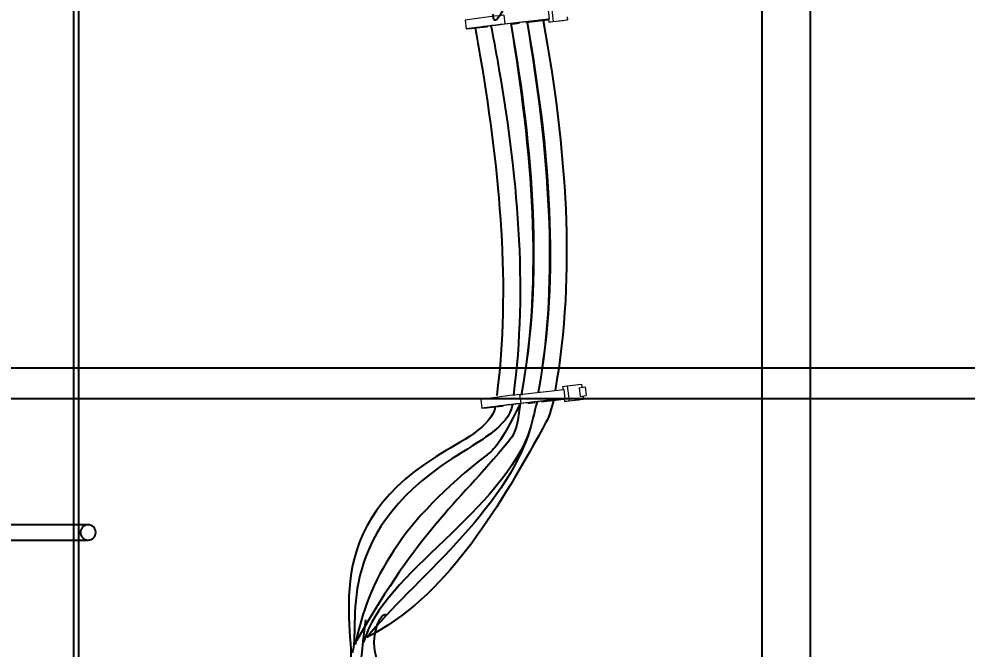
# Model space of a CAD drawing. Header units: feet. Extents: x -17 to 453, y -41 to 31.
# Drawn here: x 83.495 to 85.115, y -6.863 to -5.786 of the extents above; entities that cross this region are included whole.
import ezdxf
from ezdxf.enums import TextEntityAlignment as Align

# ---------------------------------------------------------------- set-up
doc = ezdxf.new("R2018")
doc.units = ezdxf.units.FT
doc.header["$MEASUREMENT"] = 0
doc.linetypes.add('HIDDEN', pattern=[0.375, 0.25, -0.125])
doc.linetypes.add('HIDDEN2', pattern=[0.1875, 0.125, -0.0625])
for name, color, linetype in [('DC STRING CABLES', 30, 'Continuous'), ('E-DETL', 1, 'Continuous'), ('G-ANNO-TEXT', 1, 'Continuous'), ('S-BEAM', 7, 'Continuous'), ('S-BOLT', 93, 'Continuous')]:
    doc.layers.add(name, color=color, linetype=linetype)
doc.styles.add('NEI-A', font='arial.ttf')
doc.styles.get("Standard").update_dxf_attribs({"font": 'arial.ttf'})

# ---------------------------------------------------------------- blocks, each defined once
blk = doc.blocks.new('DETAIL_TITLE')
at = {"style": 'NEI-A', "flags": 8}
blk.add_attdef('#', text='', height=0.2, dxfattribs=at).set_placement((0.5922, -0.5109), align=Align.MIDDLE_CENTER)
at = {"lineweight": 30, "style": '', "flags": 104}
blk.add_attdef('DETAIL_TITLE', text='', height=0.2, dxfattribs=at).set_placement((0.9099, -0.5251), align=Align.BOTTOM_LEFT)
at = {"style": 'NEI-A'}
for tag, p in [('SCALE:', (0.9386, -0.7379)), ('1"_=_', (1.5474, -0.7379))]:
    blk.add_attdef(tag, text='', height=0.1, dxfattribs=at).set_placement(p, align=Align.BOTTOM_LEFT)

msp = doc.modelspace()

# ---------------------------------------------------------------- linework, layer by layer
at = {"color": 7, "linetype": 'Continuous', "lineweight": 25}
for p, q in [((84.7645, -5.26842), (84.7645, -8.19176)), ((84.84709, -5.26842), (84.84709, -8.19176))]:
    msp.add_line(p, q, dxfattribs=at)
at = {"layer": 'DC STRING CABLES'}
for points in [[(84.84652, -5.1363), (84.6009, -5.18217), (84.4717, -5.40785), (84.38525, -5.59421), (84.34873, -5.70342), (84.30576, -5.78199), (84.30533, -5.77829)], [(84.01752, -7.20444), (84.04902, -7.10194), (84.0819, -7.01931), (84.10882, -6.89062), (84.10758, -6.82209), (84.12293, -6.80519), (84.12327, -6.8055)]]:
    msp.add_spline(points, degree=3, dxfattribs=at)
for points, knots in [([(84.30175, -5.79775), (84.30546, -5.81635), (84.34558, -6.03152), (84.36488, -6.24364), (84.34017, -6.42958)], [12.5053467, 12.5053467, 12.5053467, 12.5053467, 13.1565208, 20.0174396, 20.0174396, 20.0174396, 20.0174396]), ([(84.36328, -5.79066), (84.36338, -5.79119), (84.40206, -6.00792), (84.41959, -6.22155), (84.38262, -6.42455)], [13.1380285, 13.1380285, 13.1380285, 13.1380285, 13.1565208, 20.713554, 20.713554, 20.713554, 20.713554]), ([(84.36328, -5.79066), (84.36339, -5.79132), (84.39987, -6.01084), (84.41875, -6.22261), (84.3826, -6.42456)], [12.6768201, 12.6768201, 12.6768201, 12.6768201, 12.6997435, 20.2487581, 20.2487581, 20.2487581, 20.2487581]), ([(84.39096, -5.78766), (84.39123, -5.78919), (84.42999, -6.00579), (84.44761, -6.21929), (84.41141, -6.42133)], [13.103143, 13.103143, 13.103143, 13.103143, 13.1565208, 20.6735066, 20.6735066, 20.6735066, 20.6735066]), ([(84.2749, -5.80107), (84.27813, -5.81872), (84.3154, -6.03552), (84.3356, -6.24481), (84.31174, -6.42958)], [12.09148, 12.09148, 12.09148, 12.09148, 12.6997435, 19.5495085, 19.5495085, 19.5495085, 19.5495085]), ([(84.33857, -6.44521), (84.3324, -6.48277), (84.0157, -6.64105), (84.08097, -6.82457), (84.06444, -6.8698)], [20.248696, 20.248696, 20.248696, 20.248696, 21.5219615, 27.743092, 27.743092, 27.743092, 27.743092]), ([(84.35161, -6.44372), (84.31752, -6.51387), (84.15231, -6.63729), (84.09226, -6.74514), (84.06966, -6.85588)], [21.0095298, 21.0095298, 21.0095298, 21.0095298, 21.5219615, 28.4143985, 28.4143985, 28.4143985, 28.4143985]), ([(84.35166, -6.44372), (84.34682, -6.49002), (84.24083, -6.62025), (84.18193, -6.6569), (84.07234, -6.84858)], [20.545889, 20.545889, 20.545889, 20.545889, 21.0651842, 27.951531, 27.951531, 27.951531, 27.951531]), ([(84.38062, -6.44042), (84.37528, -6.4622), (84.34057, -6.61893), (84.11706, -6.73269), (84.08418, -6.85131)], [20.545889, 20.545889, 20.545889, 20.545889, 21.0651842, 27.7307788, 27.7307788, 27.7307788, 27.7307788]), ([(84.40848, -6.43863), (84.40343, -6.46207), (84.31584, -6.62168), (84.22433, -6.77359), (84.09003, -6.84291)], [21.0095298, 21.0095298, 21.0095298, 21.0095298, 21.5219615, 27.9699962, 27.9699962, 27.9699962, 27.9699962]), ([(84.38057, -6.44042), (84.37522, -6.46207), (84.34009, -6.61916), (84.16578, -6.74783), (84.09003, -6.84291)], [21.0095298, 21.0095298, 21.0095298, 21.0095298, 21.5219615, 28.1937087, 28.1937087, 28.1937087, 28.1937087]), ([(84.30917, -6.44836), (84.30415, -6.48288), (83.97828, -6.63322), (84.07923, -6.83935), (84.05922, -6.91589)], [19.7818348, 19.7818348, 19.7818348, 19.7818348, 21.0651842, 27.5070103, 27.5070103, 27.5070103, 27.5070103]), ([(84.08767, -6.81303), (84.0738, -6.91106), (84.07298, -7.05405), (84.00636, -7.11539), (84.01774, -7.15674)], [28.5860616, 28.5860616, 28.5860616, 28.5860616, 32.1028898, 33.6438512, 33.6438512, 33.6438512, 33.6438512])]:
    msp.add_open_spline(points, degree=3, knots=knots, dxfattribs=at)
for points in [[(84.3356, -5.79387), (84.37209, -6.01408), (84.39078, -6.22649), (84.35347, -6.42958)], [(84.33564, -5.79387), (84.3743, -6.01129), (84.39157, -6.22558), (84.35348, -6.42958)]]:
    msp.add_open_spline(points, degree=3, dxfattribs=at)
at = {"layer": 'E-DETL', "linetype": 'Continuous', "lineweight": 0}
for p, q in [((84.40538, -5.76511), (84.40838, -5.79087)), ((84.32406, -5.78001), (84.3258, -5.79497)), ((84.39943, -5.77156), (84.40117, -5.78652)), ((84.43229, -5.78267), (84.43292, -5.78812)), ((84.25765, -5.78842), (84.2594, -5.80338)), ((84.39991, -5.78672), (84.32454, -5.79517)), ((84.3258, -5.79497), (84.40117, -5.78652)), ((84.34526, -5.79427), (84.33788, -5.7951)), ((84.33789, -5.79504), (84.34652, -5.79407)), ((84.35036, -5.7937), (84.34526, -5.79427)), ((84.34636, -5.79272), (84.34652, -5.79407)), ((84.34652, -5.79407), (84.35033, -5.79364)), ((84.40117, -5.78652), (84.39991, -5.78672)), ((84.39991, -5.78672), (84.40054, -5.79212)), ((84.42508, -5.78937), (84.40054, -5.79212)), ((84.40054, -5.79212), (84.40838, -5.79087)), ((84.40838, -5.79087), (84.43292, -5.78812)), ((84.43292, -5.78812), (84.42508, -5.78937)), ((84.42438, -6.41446), (84.43223, -6.4132)), ((84.42438, -6.41446), (84.42501, -6.4198)), ((84.43223, -6.4132), (84.45677, -6.41045)), ((84.43223, -6.4132), (84.43523, -6.43897)), ((84.45248, -6.41641), (84.463, -6.41472)), ((84.45677, -6.41045), (84.45737, -6.41562)), ((84.463, -6.41472), (84.46474, -6.42968)), ((84.35091, -6.42811), (84.42628, -6.41966)), ((84.35091, -6.42811), (84.35265, -6.44307)), ((84.42628, -6.41966), (84.42802, -6.43462)), ((84.45248, -6.41641), (84.45422, -6.43136)), ((84.45422, -6.43136), (84.46474, -6.42968)), ((84.45422, -6.43136), (84.45818, -6.43092)), ((84.45914, -6.43077), (84.45977, -6.43621)), ((84.2845, -6.43652), (84.28624, -6.45148)), ((84.42676, -6.43482), (84.35138, -6.44327)), ((84.35265, -6.44307), (84.42802, -6.43462)), ((84.3721, -6.44237), (84.36472, -6.4432)), ((84.36473, -6.44314), (84.37337, -6.44217)), ((84.37721, -6.44179), (84.3721, -6.44237)), ((84.37321, -6.44082), (84.37337, -6.44217)), ((84.37337, -6.44217), (84.37718, -6.44174)), ((84.42802, -6.43462), (84.42676, -6.43482)), ((84.42676, -6.43482), (84.42738, -6.44022)), ((84.45193, -6.43747), (84.42738, -6.44022)), ((84.42738, -6.44022), (84.43523, -6.43897)), ((84.43523, -6.43897), (84.45977, -6.43621)), ((84.45977, -6.43621), (84.45193, -6.43747))]:
    msp.add_line(p, q, dxfattribs=at)
at = {"layer": 'E-DETL', "linetype": 'Continuous', "lineweight": 0, "flags": 128}
for points in [[(84.29479, -5.79993), (84.2874, -5.80075), (84.28057, -5.80149), (84.27447, -5.80213), (84.26926, -5.80265), (84.26505, -5.80305), (84.26196, -5.8033), (84.26006, -5.80342), (84.2594, -5.80338), (84.25999, -5.80321), (84.26181, -5.80288), (84.26484, -5.80243), (84.26898, -5.80185), (84.27414, -5.80117), (84.28019, -5.80039), (84.28698, -5.79954), (84.29434, -5.79864), (84.3021, -5.79771), (84.31006, -5.79677), (84.31803, -5.79585), (84.3258, -5.79497)], [(84.32454, -5.79517), (84.3174, -5.79598), (84.31008, -5.79683), (84.30277, -5.79769), (84.29564, -5.79854), (84.28888, -5.79937), (84.28265, -5.80015), (84.27709, -5.80086), (84.27235, -5.80149), (84.26855, -5.80202), (84.26577, -5.80244), (84.26409, -5.80274), (84.26355, -5.8029), (84.26416, -5.80293), (84.2659, -5.80283), (84.26874, -5.80259), (84.27261, -5.80223), (84.2774, -5.80175), (84.283, -5.80116), (84.28927, -5.80048), (84.29606, -5.79973)], [(84.32164, -6.44803), (84.31425, -6.44885), (84.30742, -6.44959), (84.30132, -6.45022), (84.2961, -6.45075), (84.2919, -6.45114), (84.28881, -6.4514), (84.28691, -6.45152), (84.28624, -6.45148), (84.28683, -6.4513), (84.28866, -6.45098), (84.29168, -6.45053), (84.29582, -6.44995), (84.30099, -6.44926), (84.30703, -6.44849), (84.31383, -6.44764), (84.32119, -6.44674), (84.32895, -6.4458), (84.33691, -6.44487), (84.34488, -6.44395), (84.35265, -6.44307)], [(84.35138, -6.44327), (84.34424, -6.44408), (84.33693, -6.44492), (84.32962, -6.44578), (84.32249, -6.44664), (84.31573, -6.44747), (84.30949, -6.44825), (84.30394, -6.44896), (84.2992, -6.44959), (84.29539, -6.45012), (84.29262, -6.45054), (84.29094, -6.45083), (84.2904, -6.451), (84.29101, -6.45103), (84.29275, -6.45092), (84.29559, -6.45069), (84.29945, -6.45032), (84.30424, -6.44984), (84.30984, -6.44926), (84.31612, -6.44858), (84.32291, -6.44782)]]:
    msp.add_lwpolyline(points, dxfattribs=at)
at = {"layer": 'E-DETL', "linetype": 'Continuous', "lineweight": 0}
for centre, radius, start, end in [((84.45636, -7.09045), 1.3171, 95.7651, 98.67737), ((84.07323, -3.29406), 2.51493, 276.58342, 277.46608), ((84.14078, -3.8584), 1.94651, 276.51432, 277.6532), ((84.48321, -7.73854), 1.3171, 95.7651, 98.67737), ((84.10008, -3.94215), 2.51493, 276.58342, 277.46608), ((84.16763, -4.5065), 1.94651, 276.51432, 277.6532)]:
    msp.add_arc(centre, radius, start, end, dxfattribs=at)
at = {"layer": 'S-BEAM'}
for p, q in [((83.58853, -5.02285), (83.58853, -6.65052)), ((83.59716, -5.02285), (83.59716, -6.65052)), ((83.58853, -6.67667), (83.58853, -7.327)), ((83.59716, -6.67667), (83.59716, -7.32303))]:
    msp.add_line(p, q, dxfattribs=at)
at = {"layer": 'S-BEAM', "linetype": 'HIDDEN2'}
for p, q in [((83.58853, -6.65052), (83.58853, -6.67667)), ((83.59716, -6.65052), (83.59716, -6.67667))]:
    msp.add_line(p, q, dxfattribs=at)
at = {"layer": 'S-BOLT'}
msp.add_lwpolyline([(83.61349, -6.65052), (83.29032, -6.65052), (83.29032, -6.67667), (83.61349, -6.67667)], dxfattribs=at)
at = {"layer": 'S-BOLT', "linetype": 'HIDDEN'}
msp.add_arc((83.61349, -6.66359), 0.01307, 90, 270, dxfattribs=at)
at = {"layer": 'S-BOLT'}
msp.add_arc((83.61349, -6.66359), 0.01307, 270, 90, dxfattribs=at)

# ---------------------------------------------------------------- block references
at = {"layer": 'G-ANNO-TEXT'}
ref = msp.add_blockref('DETAIL_TITLE', (56.68533, 3.02609), dxfattribs=at)
lines = msp.add_mtext('{\\LMOTOR SUPPORT POST/END OF TRACKER GROUNDING (ABOVE GROUND)}', dxfattribs={"layer": '0', "insert": (57.59522, 2.80095), "char_height": 7.6528868, "attachment_point": 1})
ref.add_attrib('DETAIL_TITLE', '', (57.59522, 2.80095)).embed_mtext(lines)
ref = msp.add_blockref('DETAIL_TITLE', (67.50593, 3.02609), dxfattribs=at)
lines = msp.add_mtext('{\\LMOTOR SUPPORT POST/END OF TRACKER GROUNDING (ABOVE GROUND)}', dxfattribs={"layer": '0', "insert": (68.41583, 2.80095), "char_height": 7.6528868, "attachment_point": 1})
ref.add_attrib('DETAIL_TITLE', '', (68.41583, 2.80095)).embed_mtext(lines)
ref = msp.add_blockref('DETAIL_TITLE', (78.32654, 3.02609), dxfattribs=at)
lines = msp.add_mtext('{\\LMOTOR SUPPORT POST/END OF TRACKER GROUNDING (ABOVE GROUND)}', dxfattribs={"layer": '0', "insert": (79.23644, 2.80095), "char_height": 7.6528868, "attachment_point": 1})
ref.add_attrib('DETAIL_TITLE', '', (79.23644, 2.80095)).embed_mtext(lines)
ref = msp.add_blockref('DETAIL_TITLE', (45.86472, 2.97376), dxfattribs=at)
lines = msp.add_mtext('{\\LMOTOR SUPPORT POST/END OF TRACKER GROUNDING (ABOVE GROUND)}', dxfattribs={"layer": '0', "insert": (46.77461, 2.74862), "char_height": 7.6528868, "attachment_point": 1})
ref.add_attrib('DETAIL_TITLE', '', (46.77461, 2.74862)).embed_mtext(lines)

doc.saveas('drawing.dxf')
